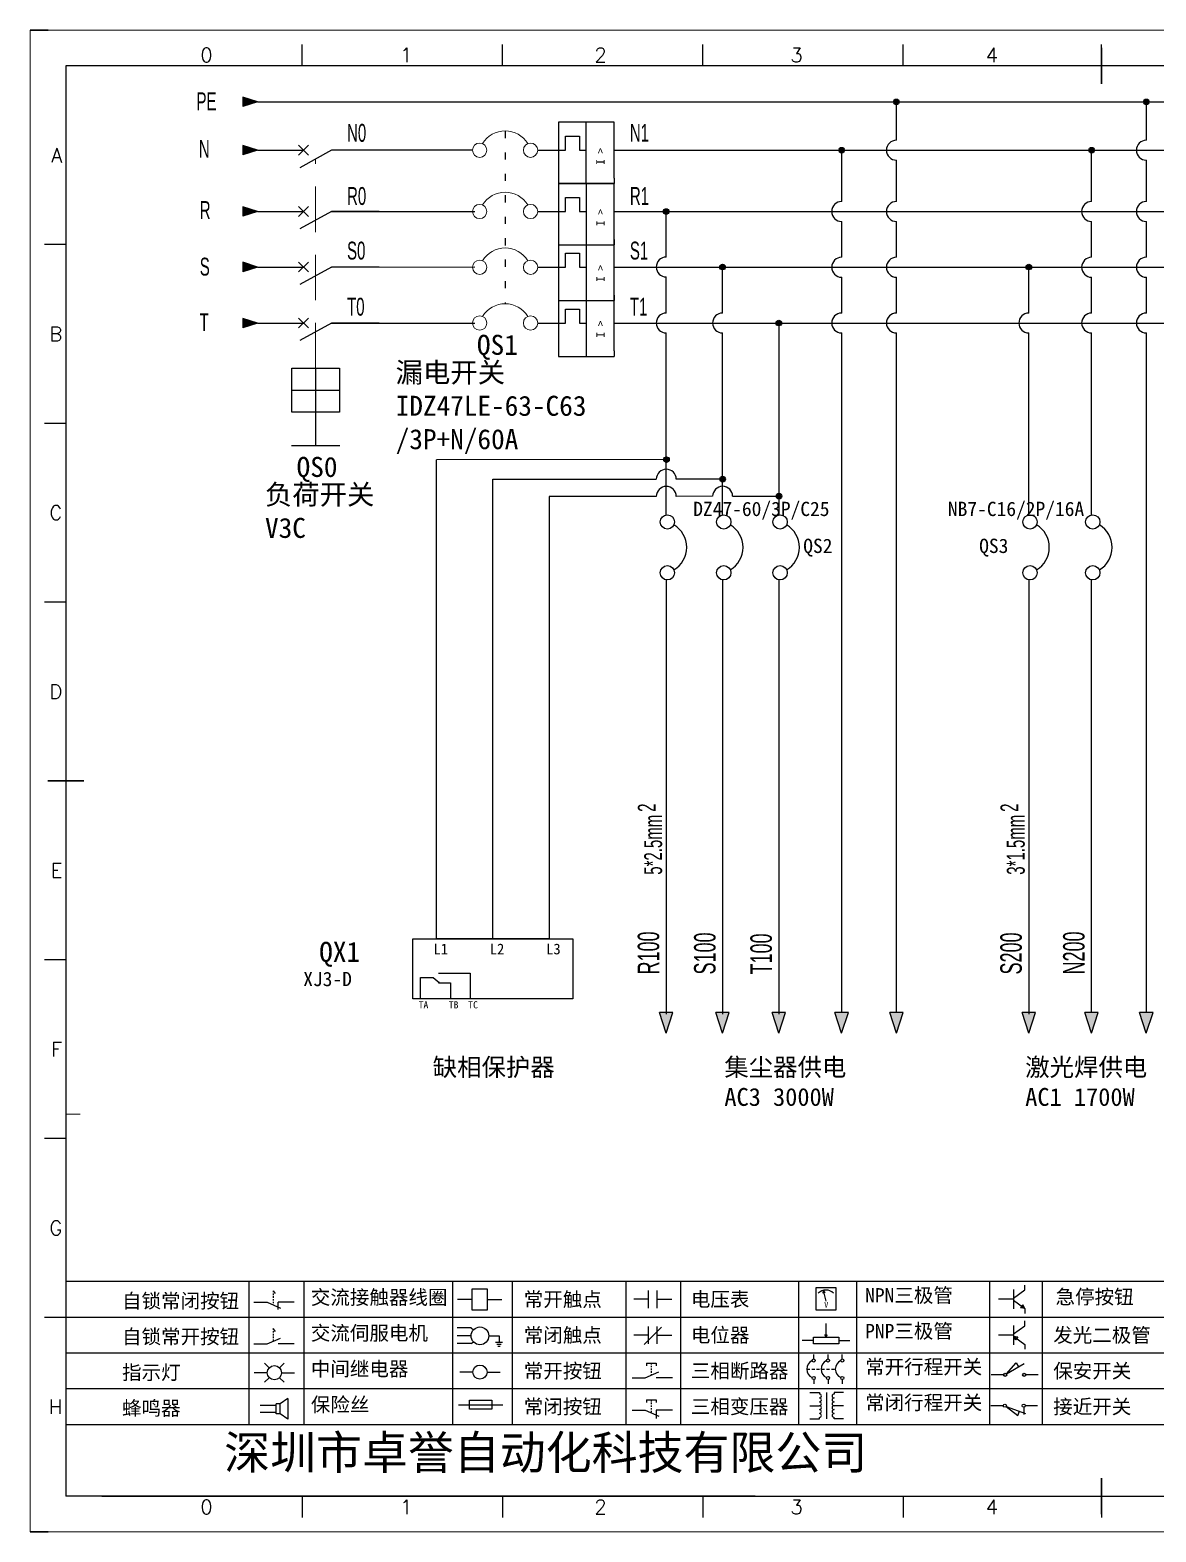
# Model space of a CAD drawing. Header units: millimetres. Extents: x 336 to 12810, y -1577 to 4105.
# Drawn here: x 6480.6 to 6637.9, y -58.4 to 151.6 of the extents above; entities that cross this region are included whole.
import ezdxf
from ezdxf.enums import TextEntityAlignment as Align

# ---------------------------------------------------------------- set-up
doc = ezdxf.new("R2010")
doc.units = ezdxf.units.MM
doc.linetypes.add('2', pattern=[15, 1, -2, 1, -2, 1, -2, 1, -2, 1, -2])
doc.linetypes.add('DASHED2', pattern=[9.525, 6.35, -3.175])
for name, color, linetype in [('AE_BOR', 1, 'Continuous'), ('MISC', 2, 'Continuous'), ('SYMS', 7, 'Continuous')]:
    doc.layers.add(name, color=color, linetype=linetype)
doc.layers.add('Dimension', color=3, linetype='Continuous', lineweight=13)
doc.styles.get("Standard").update_dxf_attribs({"font": ''})
doc.styles.add('WD', font='romans.shx', dxfattribs={"width": 0.8, "bigfont": 'gbcbig.shx'})
doc.styles.add('样式 0', font='')
doc.styles.add('样式 8', font='arial.ttf', dxfattribs={"width": 0.6, "height": 2.5})
doc.styles.add('汉字', font='')
doc.styles.get('Standard').set_extended_font_data('SimSun')
doc.styles.get('样式 0').set_extended_font_data('KaiTi_GB2312')
doc.styles.get('汉字').set_extended_font_data('新宋体')

# ---------------------------------------------------------------- blocks, each defined once
blk = doc.blocks.new('*U6')
at = {"linetype": 'ByBlock'}
for p, q in [((-1909.23, -780.45), (-1909.23, -780.67)), ((-1909.23, -780.45), (-1908.92, -780.84)), ((-1909.23, -780.84), (-1909.23, -781.05)), ((-1911.92, -782.07), (-1910.06, -782.07)), ((-1910.06, -782.07), (-1908.18, -782.88)), ((-1909.23, -781.23), (-1909.23, -781.44)), ((-1909.23, -781.61), (-1909.23, -781.83)), ((-1909.23, -782), (-1909.23, -782.21)), ((-1909.23, -782.38), (-1909.23, -782.43)), ((-1908.52, -783.07), (-1908.52, -782.07)), ((-1906.25, -782.07), (-1908.52, -782.07))]:
    blk.add_line(p, q, dxfattribs=at)
blk = doc.blocks.new('*U8')
at = {"linetype": 'ByBlock'}
for p, q in [((-1908.88, -791.17), (-1909.23, -790.71)), ((-1909.23, -790.71), (-1909.23, -790.92)), ((-1909.23, -791.09), (-1909.23, -791.31)), ((-1909.23, -791.48), (-1909.23, -791.69)), ((-1911.92, -792.89), (-1910.06, -792.89)), ((-1910.06, -792.89), (-1908.18, -792.08)), ((-1909.23, -791.86), (-1909.23, -792.08)), ((-1909.23, -792.25), (-1909.23, -792.47)), ((-1906.25, -792.89), (-1908.52, -792.89))]:
    blk.add_line(p, q, dxfattribs=at)
blk = doc.blocks.new('蜂鸣器')
at = {"linetype": 'ByBlock'}
for p, q in [((-1907.17, -795.53), (-1908.25, -796.26)), ((-1907.17, -795.53), (-1907.17, -798.41)), ((-1908.8, -796.48), (-1911.01, -796.48)), ((-1908.8, -797.46), (-1911.01, -797.46)), ((-1908.25, -796.26), (-1908.8, -796.26)), ((-1908.8, -797.68), (-1908.8, -796.26)), ((-1908.25, -797.68), (-1908.8, -797.68)), ((-1908.25, -797.68), (-1908.25, -796.26)), ((-1907.17, -798.41), (-1908.25, -797.68))]:
    blk.add_line(p, q, dxfattribs=at)
blk = doc.blocks.new('指示灯')
at = {"linetype": 'ByBlock'}
for p, q in [((-1854.25, -776.92), (-1856.06, -776.92)), ((-1854.62, -775.59), (-1853.97, -776.23)), ((-1851.9, -775.59), (-1852.54, -776.23)), ((-1852.26, -776.92), (-1850.45, -776.92)), ((-1854.62, -778.25), (-1853.97, -777.61)), ((-1851.9, -778.25), (-1852.54, -777.61))]:
    blk.add_line(p, q, dxfattribs=at)
blk.add_circle((-1853.26, -776.92), 0.992, dxfattribs=at)
blk = doc.blocks.new('交流接触器线圈')
at = {"linetype": 'ByBlock'}
for p, q in [((-1880.82, -781.77), (-1882.87, -781.77)), ((-1878.72, -781.77), (-1876.67, -781.77))]:
    blk.add_line(p, q, dxfattribs=at)
blk.add_lwpolyline([(-1880.82, -780.28), (-1878.72, -780.28), (-1878.72, -783.26), (-1880.82, -783.26)], close=True, dxfattribs=at)
blk = doc.blocks.new('交流伺服电机')
at = {"linetype": 'ByBlock'}
for p, q in [((-1880.97, -785.75), (-1882.94, -785.75)), ((-1880.97, -786.85), (-1882.94, -786.85)), ((-1880.97, -785.75), (-1880.65, -786.03)), ((-1878.49, -786.85), (-1877.07, -786.85)), ((-1877.07, -786.85), (-1877.07, -787.72)), ((-1880.97, -787.94), (-1882.94, -787.94)), ((-1880.97, -787.94), (-1880.65, -787.67)), ((-1877.54, -787.72), (-1876.59, -787.72)), ((-1877.38, -788.01), (-1876.75, -788.01)), ((-1877.23, -788.29), (-1876.9, -788.29))]:
    blk.add_line(p, q, dxfattribs=at)
blk.add_circle((-1879.73, -786.85), 1.24, dxfattribs=at)
blk = doc.blocks.new('中间继电器')
at = {"linetype": 'ByBlock'}
for p, q in [((-1880.72, -791.92), (-1882.54, -791.92)), ((-1878.74, -791.92), (-1876.92, -791.92))]:
    blk.add_line(p, q, dxfattribs=at)
blk.add_circle((-1879.73, -791.92), 0.992, dxfattribs=at)
blk = doc.blocks.new('保险丝')
at = {"linetype": 'ByBlock'}
blk.add_line((-1882.72, -796.49), (-1876.55, -796.49), dxfattribs=at)
blk.add_lwpolyline([(-1881.2, -795.86), (-1878.06, -795.86), (-1878.06, -797.12), (-1881.2, -797.12)], close=True, dxfattribs=at)
blk = doc.blocks.new('常开按钮')
at = {"linetype": 'ByBlock'}
for p, q in [((-1910.06, -787.73), (-1908.18, -786.93)), ((-1909.9, -785.68), (-1908.56, -785.68)), ((-1909.9, -785.68), (-1909.9, -786.07)), ((-1909.23, -785.68), (-1909.23, -785.89)), ((-1909.23, -786.06), (-1909.23, -786.28)), ((-1909.23, -786.45), (-1909.23, -786.67)), ((-1909.23, -786.84), (-1909.23, -787.05)), ((-1909.23, -787.22), (-1909.23, -787.38)), ((-1908.56, -785.68), (-1908.56, -786.07)), ((-1911.92, -787.73), (-1910.06, -787.73)), ((-1906.25, -787.73), (-1908.52, -787.73))]:
    blk.add_line(p, q, dxfattribs=at)
blk = doc.blocks.new('常开触点')
at = {"linetype": 'ByBlock'}
for p, q in [((-1853.82, -782.99), (-1853.82, -780.56)), ((-1852.6, -782.99), (-1852.6, -780.56)), ((-1853.82, -781.77), (-1855.88, -781.77)), ((-1852.6, -781.77), (-1850.55, -781.77))]:
    blk.add_line(p, q, dxfattribs=at)
blk = doc.blocks.new('常闭触点')
at = {"linetype": 'ByBlock'}
for p, q in [((-1853.82, -786.77), (-1855.88, -786.77)), ((-1852.01, -785.66), (-1854.43, -788.1)), ((-1853.82, -787.99), (-1853.82, -785.56)), ((-1852.6, -787.99), (-1852.6, -785.56)), ((-1852.6, -786.77), (-1850.55, -786.77))]:
    blk.add_line(p, q, dxfattribs=at)
blk = doc.blocks.new('常闭按钮')
at = {"linetype": 'ByBlock'}
for p, q in [((-1854.11, -790.83), (-1852.77, -790.83)), ((-1854.11, -790.83), (-1854.11, -791.22)), ((-1853.44, -790.83), (-1853.44, -791.04)), ((-1853.44, -791.21), (-1853.44, -791.43)), ((-1853.44, -791.6), (-1853.44, -791.82)), ((-1852.77, -790.83), (-1852.77, -791.22)), ((-1856.13, -792.28), (-1854.28, -792.28)), ((-1854.28, -792.28), (-1852.4, -793.09)), ((-1853.44, -791.99), (-1853.44, -792.2)), ((-1853.44, -792.37), (-1853.44, -792.53)), ((-1850.47, -792.28), (-1852.73, -792.28)), ((-1852.73, -792.28), (-1852.73, -793.43))]:
    blk.add_line(p, q, dxfattribs=at)
blk = doc.blocks.new('电压表')
at = {"linetype": 'ByBlock'}
for p, q in [((-1814.84, -780.75), (-1814.91, -781.13)), ((-1814.6, -781.05), (-1814.91, -781.13)), ((-1814.84, -780.75), (-1814.46, -782.26)), ((-1814.84, -780.75), (-1814.6, -781.05))]:
    blk.add_line(p, q, dxfattribs=at)
blk.add_lwpolyline([(-1815.84, -780.34), (-1813.07, -780.34), (-1813.07, -783.49), (-1815.84, -783.49)], close=True, dxfattribs=at)
blk.add_arc((-1814.46, -782.26), 1.56, 46.8313, 133.1687, dxfattribs=at)
at = {"linetype": 'ByBlock', "insert": (-1814.7, -782.39), "char_height": 0.75, "width": 0.6768, "attachment_point": 1}
blk.add_mtext('V', dxfattribs=at)
blk = doc.blocks.new('电位器')
at = {"linetype": 'ByBlock'}
for p, q in [((-1814.45, -787.3), (-1814.45, -785.39)), ((-1814.45, -787.3), (-1814.62, -786.96)), ((-1814.62, -786.96), (-1814.27, -786.96)), ((-1814.45, -787.3), (-1814.27, -786.96)), ((-1816.21, -787.75), (-1817.79, -787.75)), ((-1812.68, -787.75), (-1811.1, -787.75))]:
    blk.add_line(p, q, dxfattribs=at)
blk.add_lwpolyline([(-1816.21, -787.3), (-1812.68, -787.3), (-1812.68, -788.2), (-1816.21, -788.2)], close=True, dxfattribs=at)
blk = doc.blocks.new('三相断路器')
at = {"linetype": 'ByBlock'}
for p, q in [((-1816.17, -790.33), (-1816.17, -789.7)), ((-1814.17, -790.33), (-1814.17, -789.7)), ((-1812.18, -790.33), (-1812.18, -789.7)), ((-1817.14, -791.74), (-1816.72, -791.74)), ((-1816.45, -791.74), (-1816.03, -791.74)), ((-1816.17, -793.19), (-1816.17, -793.83)), ((-1815.76, -791.74), (-1815.34, -791.74)), ((-1815.07, -791.74), (-1814.65, -791.74)), ((-1814.38, -791.74), (-1813.96, -791.74)), ((-1814.17, -793.19), (-1814.17, -793.83)), ((-1813.69, -791.74), (-1813.27, -791.74)), ((-1812.18, -793.19), (-1812.18, -793.83))]:
    blk.add_line(p, q, dxfattribs=at)
for centre in [(-1816.17, -790.55), (-1814.17, -790.55), (-1812.18, -790.55), (-1816.17, -792.98), (-1814.17, -792.98), (-1812.18, -792.98)]:
    blk.add_circle(centre, 0.219, dxfattribs=at)
for centre in [(-1815.81, -791.74), (-1813.82, -791.74), (-1811.83, -791.74)]:
    blk.add_arc(centre, 1.32, 115.5791, 244.4209, dxfattribs=at)
blk = doc.blocks.new('三相变压器')
at = {"linetype": 'ByBlock'}
for p, q in [((-1816.69, -795.03), (-1815.37, -795.03)), ((-1815.37, -795.03), (-1815.37, -795.24)), ((-1814.34, -798.7), (-1814.34, -795.04)), ((-1812, -795.03), (-1813.32, -795.03)), ((-1813.32, -795.03), (-1813.32, -795.24)), ((-1816.69, -796.87), (-1815.37, -796.87)), ((-1812, -796.87), (-1813.32, -796.87)), ((-1816.69, -798.71), (-1815.37, -798.71)), ((-1815.37, -798.71), (-1815.37, -798.5)), ((-1813.32, -798.71), (-1813.32, -798.5)), ((-1812, -798.71), (-1813.32, -798.71))]:
    blk.add_line(p, q, dxfattribs=at)
for centre, start, end in [((-1815.37, -795.51), 270, 90), ((-1815.37, -796.06), 270, 90), ((-1813.32, -795.51), 90, 270), ((-1813.32, -796.06), 90, 270), ((-1815.37, -796.6), 270, 90), ((-1815.37, -797.14), 270, 90), ((-1815.37, -797.68), 270, 90), ((-1815.37, -798.23), 270, 90), ((-1813.32, -796.6), 90, 270), ((-1813.32, -797.14), 90, 270), ((-1813.32, -797.68), 90, 270), ((-1813.32, -798.23), 90, 270)]:
    blk.add_arc(centre, 0.271, start, end, dxfattribs=at)
blk = doc.blocks.new('NPN三极管')
at = {"linetype": 'ByBlock'}
for p, q in [((-1785.73, -780.61), (-1785.73, -783.32)), ((-1785.73, -781.82), (-1784.15, -780.66)), ((-1784.15, -780.66), (-1784.15, -779.98)), ((-1785.73, -781.97), (-1787.81, -781.97)), ((-1785.73, -782.11), (-1784.15, -783.27)), ((-1784.41, -782.73), (-1784.74, -783.18)), ((-1784.15, -783.27), (-1784.74, -783.18)), ((-1784.15, -783.27), (-1784.41, -782.73)), ((-1784.15, -783.27), (-1784.15, -783.96))]:
    blk.add_line(p, q, dxfattribs=at)
blk = doc.blocks.new('PNP三极管')
at = {"linetype": 'ByBlock'}
for p, q in [((-1784.9, -785.38), (-1784.9, -788.09)), ((-1783.32, -785.43), (-1783.32, -784.75)), ((-1784.9, -786.74), (-1786.98, -786.74)), ((-1784.9, -786.59), (-1783.32, -785.43)), ((-1784.9, -786.88), (-1783.32, -788.04)), ((-1784.9, -786.88), (-1784.31, -786.97)), ((-1784.9, -786.88), (-1784.64, -787.42)), ((-1784.31, -786.97), (-1784.64, -787.42)), ((-1783.32, -788.04), (-1783.32, -788.73))]:
    blk.add_line(p, q, dxfattribs=at)
blk = doc.blocks.new('常开行程开关')
at = {"linetype": 'ByBlock'}
for p, q in [((-1785.89, -792.17), (-1784.52, -790.62)), ((-1785.89, -792.17), (-1783.43, -790.72)), ((-1784.52, -790.62), (-1784.19, -791.17)), ((-1786.29, -792.3), (-1788.01, -792.3)), ((-1781.48, -792.3), (-1783.21, -792.3))]:
    blk.add_line(p, q, dxfattribs=at)
for centre in [(-1786.07, -792.3), (-1783.42, -792.3)]:
    blk.add_circle(centre, 0.219, dxfattribs=at)
blk = doc.blocks.new('常闭行程开关')
at = {"linetype": 'ByBlock'}
for p, q in [((-1786.34, -796.62), (-1788.07, -796.62)), ((-1785.93, -796.72), (-1783.25, -797.7)), ((-1785.93, -796.72), (-1784.3, -798)), ((-1784.3, -798), (-1784.08, -797.4)), ((-1783.48, -796.84), (-1783.48, -797.85)), ((-1781.54, -796.62), (-1783.26, -796.62))]:
    blk.add_line(p, q, dxfattribs=at)
for centre in [(-1786.12, -796.62), (-1783.48, -796.62)]:
    blk.add_circle(centre, 0.219, dxfattribs=at)
blk = doc.blocks.new('电控横A4')
for p, q in [((292, -5), (5, -5)), ((5, -5), (5, -205)), ((10.03, -205), (289.53, -205)), ((130.8, -205), (190.75, -205))]:
    blk.add_line(p, q)
at = {"lineweight": 9, "ltscale": 0.1}
for p, q in [((5, -151.57), (7, -151.57)), ((101.34, -205), (130.8, -205)), ((129.44, -205), (129.44, -205)), ((129.44, -205), (129.44, -205)), ((129.44, -205), (129.44, -205)), ((129.44, -205), (129.44, -205))]:
    blk.add_line(p, q, dxfattribs=at)
at = {"linetype": 'ByBlock'}
for p, q in [((292, -175), (5, -175)), ((292, -180), (5, -180)), ((292, -185), (5, -185)), ((292, -190), (5, -190)), ((292, -195), (5, -195))]:
    blk.add_line(p, q, dxfattribs=at)
at = {"color": 0, "lineweight": -2}
for p, q in [((30.58, -175), (30.58, -195)), ((38.26, -175), (38.26, -195)), ((59.05, -175), (59.05, -195)), ((67.4, -175), (67.4, -195)), ((83.26, -175), (83.26, -195)), ((90.91, -175), (90.91, -195)), ((107.4, -175), (107.4, -195)), ((115.5, -175), (115.5, -195)), ((134.12, -175), (134.12, -195)), ((141.48, -175), (141.48, -195))]:
    blk.add_line(p, q, dxfattribs=at)
at = {"color": 0, "ltscale": 2}
blk.add_line((101.34, -205), (5, -205), dxfattribs=at)
at = {"layer": 'AE_BOR', "lineweight": 30}
for p, q in [((2.53, 0), (0, 0)), ((0, -210), (2.53, -210))]:
    blk.add_line(p, q, dxfattribs=at)
at = {"layer": 'AE_BOR', "color": 1, "lineweight": 15}
for p, q in [((0, 0), (297, 0)), ((0, -210), (0, 0)), ((297, -210), (0, -210))]:
    blk.add_line(p, q, dxfattribs=at)
at = {"layer": 'AE_BOR'}
for p, q in [((38.03, -5), (38.03, -2)), ((66.03, -5), (66.03, -2)), ((94.03, -5), (94.03, -2)), ((122.03, -5), (122.03, -2)), ((149.78, -5), (149.78, -2)), ((5, -30), (2, -30)), ((5, -55), (2, -55)), ((5, -80), (2, -80)), ((5, -130), (2, -130)), ((5, -155), (2, -155)), ((5, -180), (2, -180)), ((38.03, -205), (38.03, -208)), ((66.03, -205), (66.03, -208)), ((94.03, -205), (94.03, -208)), ((122.03, -205), (122.03, -208)), ((149.78, -205), (149.78, -208))]:
    blk.add_line(p, q, dxfattribs=at)
at = {"layer": 'AE_BOR', "color": 2, "lineweight": 30}
for p, q in [((149.78, -7.5), (149.78, -2.5)), ((2.5, -105), (7.5, -105)), ((149.78, -202.5), (149.78, -207.5)), ((149.78, -205), (149.78, -207.5))]:
    blk.add_line(p, q, dxfattribs=at)
at = {"linetype": 'ByBlock'}
for name, p in [('*U6', (1943.19, 604.18)), ('交流接触器线圈', (1942.62, 604.27)), ('常开触点', (1940.27, 604.3)), ('电压表', (1925.71, 604.52)), ('NPN三极管', (1923.2, 604.5)), ('PNP三极管', (1922.37, 604.27)), ('*U8', (1943.19, 609.18)), ('交流伺服电机', (1942.62, 604.27)), ('常闭触点', (1940.27, 604.3)), ('电位器', (1925.71, 604.52)), ('指示灯', (1887.41, 589.18)), ('中间继电器', (1942.62, 604.27)), ('常开按钮', (1996.06, 599.3)), ('三相断路器', (1925.71, 604.52)), ('常开行程开关', (1922.37, 604.27)), ('三相变压器', (1925.71, 604.52)), ('蜂鸣器', (1943.19, 604.18)), ('保险丝', (1942.62, 604.27)), ('常闭按钮', (1940.27, 599.3)), ('常闭行程开关', (1922.37, 604.27))]:
    blk.add_blockref(name, p, dxfattribs=at)
at = {"char_height": 2, "attachment_point": 1, "style": '汉字'}
for s, insert in [('{\\fKaiTi_GB2312|b0|i0|c134|p49;自锁常闭按钮}', (12.86, -176.69)), ('{\\fKaiTi_GB2312|b0|i0|c134|p49;交流接触器线圈}', (39.25, -176.19)), ('{\\fKaiTi_GB2312|b0|i0|c134|p49;常开触点}', (69.01, -176.48)), ('{\\fKaiTi_GB2312|b0|i0|c134|p49;电压表}', (92.37, -176.47)), ('{\\fKaiTi_GB2312|b0|i0|c134|p49;NPN三极管}', (116.73, -175.91)), ('{\\fKaiTi_GB2312|b0|i0|c134|p49;急停按钮}', (143.35, -176.12)), ('{\\fKaiTi_GB2312|b0|i0|c134|p49;自锁常开按钮}', (12.86, -181.69)), ('{\\fKaiTi_GB2312|b0|i0|c134|p49;交流伺服电机}', (39.25, -181.19)), ('{\\fKaiTi_GB2312|b0|i0|c134|p49;常闭触点}', (69.01, -181.48)), ('{\\fKaiTi_GB2312|b0|i0|c134|p49;电位器}', (92.37, -181.47)), ('{\\fKaiTi_GB2312|b0|i0|c134|p49;PNP三极管}', (116.73, -180.91)), ('{\\fKaiTi_GB2312|b0|i0|c134|p49;发光二极管}', (143.02, -181.48)), ('{\\fKaiTi_GB2312|b0|i0|c134|p49;指示灯}', (12.86, -186.69)), ('{\\fKaiTi_GB2312|b0|i0|c134|p49;中间继电器}', (39.25, -186.19)), ('{\\fKaiTi_GB2312|b0|i0|c134|p49;常开按钮}', (69.01, -186.48)), ('{\\fKaiTi_GB2312|b0|i0|c134|p49;三相断路器}', (92.37, -186.47)), ('{\\fKaiTi_GB2312|b0|i0|c134|p49;常开行程开关}', (116.73, -185.91)), ('{\\fKaiTi_GB2312|b0|i0|c134|p49;保安开关}', (143.02, -186.48)), ('{\\fKaiTi_GB2312|b0|i0|c134|p49;保险丝}', (39.25, -191.19)), ('{\\fKaiTi_GB2312|b0|i0|c134|p49;常闭行程开关}', (116.73, -190.91)), ('{\\fKaiTi_GB2312|b0|i0|c134|p49;蜂鸣器}', (12.86, -191.69)), ('{\\fKaiTi_GB2312|b0|i0|c134|p49;常闭按钮}', (69.01, -191.48)), ('{\\fKaiTi_GB2312|b0|i0|c134|p49;三相变压器}', (92.37, -191.47)), ('{\\fKaiTi_GB2312|b0|i0|c134|p49;接近开关}', (143.02, -191.48))]:
    blk.add_mtext(s, dxfattribs=dict(at, insert=insert))
at = {"color": 0, "lineweight": -2, "insert": (27.14, -196.53), "char_height": 4.7064, "width": 96.1138, "attachment_point": 1}
blk.add_mtext('深圳市卓誉自动化科技有限公司', dxfattribs=at)
at = {"layer": 'AE_BOR', "style": 'WD'}
for s, p in [('0', (24.67, -4.5)), ('1', (52.6, -4.5)), ('2', (79.75, -4.5)), ('3', (107.15, -4.5)), ('4', (134.45, -4.5)), ('0', (24.67, -207.5)), ('1', (52.6, -207.5)), ('2', (79.75, -207.5)), ('3', (107.15, -207.5)), ('4', (134.45, -207.5))]:
    blk.add_text(s, height=2, dxfattribs=at).set_placement(p, align=Align.CENTER)
for s, p in [('A', (4.5, -17.5)), ('B', (4.5, -42.5)), ('C', (4.5, -67.5)), ('D', (4.5, -92.5)), ('E', (4.5, -117.5)), ('F', (4.5, -142.5)), ('G', (4.5, -167.5)), ('H', (4.5, -192.5))]:
    blk.add_text(s, height=2, dxfattribs=at).set_placement(p, align=Align.MIDDLE_RIGHT)
blk = doc.blocks.new('WDDOT')
blk.add_hatch(color=256).paths.add_polyline_path([(0.5, 0, 1), (-0.5, 0, 1)])
blk.add_circle((0, 0), 0.5)

msp = doc.modelspace()

# ---------------------------------------------------------------- hatches: boundary and pattern name
for points in [[(6602.042, 141.596, 1), (6601.263, 141.596, 1)], [(6636.978, 141.596, 1), (6636.199, 141.596, 1)], [(6510.295, 135.486), (6512.338, 134.832), (6510.295, 134.177)], [(6594.393, 134.835, 1), (6593.614, 134.835, 1)], [(6629.329, 134.835, 1), (6628.55, 134.835, 1)], [(6510.295, 125.611), (6510.295, 126.921), (6512.338, 126.266)], [(6569.874, 126.266, 1), (6569.088, 126.266, 1)], [(6510.295, 117.849), (6510.295, 119.159), (6512.338, 118.504)], [(6577.749, 118.504, 1), (6576.963, 118.504, 1)], [(6620.559, 118.504, 1), (6619.773, 118.504, 1)], [(6510.295, 111.324), (6512.338, 110.669), (6510.295, 110.015)], [(6585.623, 110.674, 1), (6584.837, 110.674, 1)], [(6569.908, 91.571, 1), (6569.122, 91.571, 1)], [(6577.758, 88.832, 1), (6576.972, 88.832, 1)], [(6585.633, 86.471, 1), (6584.846, 86.471, 1)], [(6568.544, 14.283), (6569.479, 11.365), (6570.414, 14.283)], [(6576.418, 14.283), (6577.354, 11.365), (6578.289, 14.283)], [(6584.292, 14.283), (6585.228, 11.365), (6586.163, 14.283)], [(6593.066, 14.283), (6594.001, 11.365), (6594.936, 14.283)], [(6600.715, 14.283), (6601.65, 11.365), (6602.585, 14.283)], [(6619.229, 14.283), (6620.164, 11.365), (6621.099, 14.283)], [(6628.002, 14.283), (6628.937, 11.365), (6629.872, 14.283)], [(6635.651, 14.283), (6636.586, 11.365), (6637.521, 14.283)]]:
    msp.add_hatch(color=256).paths.add_polyline_path(points)
at = {"layer": 'MISC'}
msp.add_hatch(color=256, dxfattribs=at).paths.add_polyline_path([(6510.295, 140.942), (6510.295, 142.251), (6512.338, 141.596)])

# ---------------------------------------------------------------- linework, layer by layer
at = {"color": 0}
for p, q in [((6601.652, 136.227), (6601.652, 141.819)), ((6636.589, 136.227), (6636.589, 141.819)), ((6542.404, 134.836), (6522.673, 134.832)), ((6594.003, 127.66), (6594.003, 134.835)), ((6628.939, 127.66), (6628.939, 134.835)), ((6601.652, 127.66), (6601.652, 133.439)), ((6636.589, 127.66), (6636.589, 133.439)), ((6554.411, 130.938), (6554.411, 130.168)), ((6562.208, 130.938), (6562.208, 130.168)), ((6529.346, 126.266), (6522.673, 126.266)), ((6569.481, 119.898), (6569.481, 126.266)), ((6594.003, 119.864), (6594.003, 124.872)), ((6601.652, 119.864), (6601.652, 124.872)), ((6628.939, 119.864), (6628.939, 124.872)), ((6636.589, 119.864), (6636.589, 124.872)), ((6554.417, 122.368), (6554.417, 121.598)), ((6562.214, 122.368), (6562.214, 121.598)), ((6529.346, 118.504), (6522.673, 118.504)), ((6577.356, 112.068), (6577.356, 118.504)), ((6620.166, 112.068), (6620.166, 118.504)), ((6569.481, 112.068), (6569.481, 117.11)), ((6554.418, 114.572), (6554.418, 113.802)), ((6562.214, 114.572), (6562.214, 113.802)), ((6529.346, 110.669), (6522.673, 110.669)), ((6554.418, 106.775), (6554.418, 106.006)), ((6562.214, 106.775), (6562.214, 106.006))]:
    msp.add_line(p, q, dxfattribs=at)
for p, q in [((6554.411, 138.734), (6554.411, 130.938)), ((6562.208, 138.734), (6554.411, 138.734)), ((6558.31, 130.168), (6558.31, 138.734)), ((6562.208, 130.938), (6562.208, 138.734)), ((6555.386, 136.785), (6557.335, 136.785)), ((6555.386, 134.836), (6555.386, 136.785)), ((6557.335, 136.785), (6557.335, 134.836)), ((6510.295, 135.486), (6510.295, 134.177)), ((6512.338, 134.832), (6510.295, 135.486)), ((6512.338, 134.832), (6510.295, 134.177)), ((6512.338, 134.832), (6518.775, 134.832)), ((6519.464, 134.143), (6518.086, 135.521)), ((6518.086, 134.143), (6519.464, 135.521)), ((6522.673, 134.832), (6518.288, 132.395)), ((6551.513, 134.836), (6555.386, 134.836)), ((6557.335, 134.836), (6558.31, 134.836)), ((6562.208, 134.836), (6566.106, 134.836)), ((6566.106, 134.836), (6750.655, 134.832)), ((6554.411, 130.168), (6562.208, 130.168)), ((6562.214, 130.164), (6554.417, 130.164)), ((6554.417, 130.164), (6554.417, 122.368)), ((6555.392, 126.266), (6555.392, 128.215)), ((6555.392, 128.215), (6557.341, 128.215)), ((6557.341, 128.215), (6557.341, 126.266)), ((6558.316, 121.598), (6558.316, 130.164)), ((6562.214, 122.368), (6562.214, 130.164)), ((6510.295, 126.921), (6510.295, 125.611)), ((6512.338, 126.266), (6510.295, 126.921)), ((6512.338, 126.266), (6510.295, 125.611)), ((6512.338, 126.266), (6518.775, 126.266)), ((6519.464, 125.577), (6518.086, 126.955)), ((6518.086, 125.577), (6519.464, 126.955)), ((6522.673, 126.266), (6518.288, 123.83)), ((6522.673, 126.266), (6542.717, 126.27)), ((6551.519, 126.266), (6555.392, 126.266)), ((6557.341, 126.266), (6558.316, 126.266)), ((6562.214, 126.266), (6566.112, 126.266)), ((6566.112, 126.266), (6750.655, 126.266)), ((6554.418, 122.368), (6554.418, 114.572)), ((6558.316, 113.802), (6558.316, 122.368)), ((6562.214, 114.572), (6562.214, 122.368)), ((6554.417, 121.598), (6562.214, 121.598)), ((6555.392, 120.419), (6557.341, 120.419)), ((6555.392, 118.47), (6555.392, 120.419)), ((6557.341, 120.419), (6557.341, 118.47)), ((6510.295, 119.159), (6510.295, 117.849)), ((6512.338, 118.504), (6510.295, 119.159)), ((6512.338, 118.504), (6510.295, 117.849)), ((6512.338, 118.504), (6518.775, 118.504)), ((6519.464, 117.815), (6518.086, 119.193)), ((6518.086, 117.815), (6519.464, 119.193)), ((6522.673, 118.504), (6518.288, 116.068)), ((6522.673, 118.504), (6542.717, 118.508)), ((6551.519, 118.47), (6555.392, 118.47)), ((6557.341, 118.47), (6558.316, 118.47)), ((6562.214, 118.47), (6566.112, 118.47)), ((6566.112, 118.47), (6750.655, 118.47)), ((6554.418, 114.572), (6554.418, 106.775)), ((6554.418, 113.802), (6562.214, 113.802)), ((6558.316, 106.006), (6558.316, 114.572)), ((6562.214, 106.775), (6562.214, 114.572)), ((6510.295, 111.324), (6510.295, 110.015)), ((6512.338, 110.669), (6510.295, 111.324)), ((6519.464, 109.98), (6518.086, 111.359)), ((6518.086, 109.98), (6519.464, 111.359)), ((6555.392, 112.623), (6557.341, 112.623)), ((6555.392, 110.674), (6555.392, 112.623)), ((6557.341, 112.623), (6557.341, 110.674)), ((6512.338, 110.669), (6510.295, 110.015)), ((6512.338, 110.669), (6518.775, 110.669)), ((6522.673, 110.669), (6518.288, 108.233)), ((6522.673, 110.669), (6542.723, 110.674)), ((6551.52, 110.674), (6555.392, 110.674)), ((6557.341, 110.674), (6558.316, 110.674)), ((6562.214, 110.674), (6566.112, 110.674)), ((6566.112, 110.674), (6750.655, 110.674)), ((6554.418, 106.006), (6562.214, 106.006)), ((6520.474, 104.342), (6520.474, 93.548)), ((6517.152, 101.272), (6523.797, 101.272)), ((6517.113, 93.548), (6523.836, 93.548)), ((6569.515, 91.571), (6537.365, 91.563)), ((6545.24, 88.832), (6568.096, 88.832)), ((6577.365, 88.832), (6570.884, 88.832)), ((6568.096, 86.43), (6553.114, 86.43)), ((6575.971, 86.449), (6570.884, 86.43)), ((6578.759, 86.449), (6585.238, 86.449)), ((6569.481, 74.766), (6569.481, 14.054)), ((6577.356, 74.766), (6577.356, 14.054)), ((6585.23, 74.766), (6585.23, 14.054)), ((6620.166, 74.766), (6620.166, 14.054)), ((6535.119, 16.182), (6535.119, 19.143)), ((6535.119, 19.143), (6536.905, 19.143)), ((6536.905, 19.143), (6537.737, 18.477)), ((6537.666, 19.759), (6542.053, 19.759)), ((6542.053, 19.759), (6542.053, 16.182)), ((6537.666, 18.609), (6537.666, 18.399)), ((6537.666, 18.511), (6537.666, 18.511)), ((6537.666, 18.399), (6539.33, 18.399)), ((6539.33, 18.399), (6539.33, 16.182)), ((6569.479, 11.365), (6568.544, 14.283)), ((6570.414, 14.283), (6568.544, 14.283)), ((6569.479, 11.365), (6570.414, 14.283)), ((6577.354, 11.365), (6576.418, 14.283)), ((6578.289, 14.283), (6576.418, 14.283)), ((6577.354, 11.365), (6578.289, 14.283)), ((6585.228, 11.365), (6584.292, 14.283)), ((6586.163, 14.283), (6584.292, 14.283)), ((6585.228, 11.365), (6586.163, 14.283)), ((6594.001, 11.365), (6593.066, 14.283)), ((6594.936, 14.283), (6593.066, 14.283)), ((6594.001, 11.365), (6594.936, 14.283)), ((6601.65, 11.365), (6600.715, 14.283)), ((6602.585, 14.283), (6600.715, 14.283)), ((6601.65, 11.365), (6602.585, 14.283)), ((6620.164, 11.365), (6619.229, 14.283)), ((6621.099, 14.283), (6619.229, 14.283)), ((6620.164, 11.365), (6621.099, 14.283)), ((6628.937, 11.365), (6628.002, 14.283)), ((6629.872, 14.283), (6628.002, 14.283)), ((6628.937, 11.365), (6629.872, 14.283)), ((6636.586, 11.365), (6635.651, 14.283)), ((6637.521, 14.283), (6635.651, 14.283)), ((6636.586, 11.365), (6637.521, 14.283))]:
    msp.add_line(p, q)
at = {"color": 6, "linetype": '2'}
msp.add_line((6546.949, 137.533), (6546.949, 113.374), dxfattribs=at)
at = {"color": 6, "linetype": 'DASHED2', "lineweight": 0}
msp.add_line((6520.474, 104.342), (6520.474, 133.61), dxfattribs=at)
at = {"color": 0, "ltscale": 2}
for p, q in [((6569.481, 126.266), (6569.088, 126.266)), ((6577.356, 118.504), (6576.963, 118.504)), ((6620.166, 118.504), (6619.773, 118.504)), ((6594.003, 112.068), (6594.003, 117.076)), ((6601.652, 112.068), (6601.652, 117.076)), ((6628.939, 112.068), (6628.939, 117.076)), ((6636.589, 112.068), (6636.589, 117.076)), ((6569.481, 83.848), (6569.481, 109.279)), ((6577.356, 83.848), (6577.356, 109.279)), ((6585.23, 110.674), (6584.837, 110.674)), ((6585.23, 110.669), (6585.23, 83.848)), ((6594.003, 14.283), (6594.003, 109.279)), ((6601.652, 14.283), (6601.652, 109.279)), ((6620.166, 83.848), (6620.166, 109.279)), ((6628.939, 83.848), (6628.939, 109.279)), ((6636.589, 14.283), (6636.589, 109.279)), ((6537.365, 24.566), (6537.365, 91.563)), ((6569.515, 91.571), (6569.122, 91.571)), ((6545.24, 24.566), (6545.24, 88.832)), ((6577.365, 88.832), (6576.972, 88.832)), ((6553.114, 86.43), (6553.114, 24.566)), ((6585.239, 86.471), (6584.846, 86.471)), ((6569.481, 74.766), (6569.481, 61.014)), ((6577.355, 74.766), (6577.355, 61.014)), ((6585.23, 74.766), (6585.23, 61.014)), ((6620.166, 74.766), (6620.166, 61.014)), ((6628.939, 14.283), (6628.939, 74.766)), ((6553.114, 24.566), (6537.365, 24.566))]:
    msp.add_line(p, q, dxfattribs=at)
msp.add_lwpolyline([(6517.152, 98.203), (6517.152, 104.342), (6523.797, 104.342), (6523.797, 98.203)], close=True)
msp.add_lwpolyline([(6534.043, 24.566), (6556.436, 24.566), (6556.436, 16.182), (6534.043, 16.182)], close=True, dxfattribs=at)
for centre, radius in [((6601.652, 141.596), 0.389), ((6636.589, 141.596), 0.389), ((6594.003, 134.835), 0.389), ((6628.939, 134.835), 0.389), ((6569.481, 126.266), 0.393), ((6577.356, 118.504), 0.393), ((6620.166, 118.504), 0.393), ((6585.23, 110.674), 0.393), ((6569.515, 91.571), 0.393), ((6577.365, 88.832), 0.393), ((6585.239, 86.471), 0.393), ((6569.645, 82.861), 1), ((6577.52, 82.861), 1), ((6585.394, 82.861), 1), ((6620.33, 82.861), 1), ((6629.103, 82.861), 1), ((6569.645, 75.752), 1), ((6577.52, 75.752), 1), ((6585.394, 75.752), 1), ((6620.33, 75.752), 1), ((6629.103, 75.752), 1)]:
    msp.add_circle(centre, radius)
at = {"lineweight": 0}
for centre in [(6543.404, 134.836), (6550.513, 134.836), (6543.41, 126.266), (6550.519, 126.266), (6543.41, 118.47), (6550.519, 118.47), (6543.411, 110.674), (6550.52, 110.674)]:
    msp.add_circle(centre, 1, dxfattribs=at)
for centre in [(6546.959, 133.843), (6546.965, 125.273), (6546.965, 117.477), (6546.965, 109.68)]:
    msp.add_arc(centre, 3.691, 31.18201, 148.81799, dxfattribs=at)
at = {"color": 0, "ltscale": 2}
for centre, start, end in [((6601.652, 134.833), 90, 270), ((6636.589, 134.833), 90, 270), ((6594.003, 126.266), 90, 270), ((6601.652, 126.266), 90, 270), ((6628.939, 126.266), 90, 270), ((6636.589, 126.266), 90, 270), ((6569.481, 118.504), 90, 270), ((6594.003, 118.47), 90, 270), ((6601.652, 118.47), 90, 270), ((6628.939, 118.47), 90, 270), ((6636.589, 118.47), 90, 270), ((6569.481, 110.674), 90, 270), ((6577.356, 110.674), 90, 270), ((6594.003, 110.674), 90, 270), ((6601.652, 110.674), 90, 270), ((6620.166, 110.674), 90, 270), ((6628.939, 110.674), 90, 270), ((6636.589, 110.674), 90, 270), ((6569.49, 88.832), 0, 180), ((6569.49, 86.43), 0, 180), ((6577.365, 86.449), 0, 180)]:
    msp.add_arc(centre, 1.394, start, end, dxfattribs=at)
for centre in [(6568.652, 79.307), (6576.527, 79.307), (6584.401, 79.307), (6619.337, 79.307), (6628.11, 79.307)]:
    msp.add_arc(centre, 3.691, 301.18201, 58.81799)
at = {"layer": 'MISC'}
for p, q in [((6510.295, 142.251), (6510.295, 140.942)), ((6512.338, 141.596), (6510.295, 142.251)), ((6512.338, 141.596), (6510.295, 140.942)), ((6512.338, 141.596), (6750.655, 141.596))]:
    msp.add_line(p, q, dxfattribs=at)

# ---------------------------------------------------------------- block references
msp.add_blockref('电控横A4', (6480.556, 151.639))
at = {"layer": 'SYMS'}
for p, xscale, yscale, zscale in [((6601.652, 141.596), 0.4949999999998909, 0.4949999999998909, 0.4949999999998909), ((6636.589, 141.596), 0.4949999999998909, 0.4949999999998909, 0.4949999999998909), ((6594.003, 134.835), 0.4949999999998909, 0.4949999999998909, 0.4949999999998909), ((6628.939, 134.835), 0.4949999999998909, 0.4949999999998909, 0.4949999999998909), ((6569.481, 126.266), 0.5, 0.5, 0.5), ((6577.356, 118.504), 0.5, 0.5, 0.5), ((6620.166, 118.504), 0.5, 0.5, 0.5), ((6585.23, 110.674), 0.5, 0.5, 0.5), ((6569.515, 91.571), 0.5, 0.5, 0.5), ((6577.365, 88.832), 0.5, 0.5, 0.5), ((6585.239, 86.471), 0.5, 0.5, 0.5)]:
    msp.add_blockref('WDDOT', p, dxfattribs=dict(at, xscale=xscale, yscale=yscale, zscale=zscale))

# ---------------------------------------------------------------- texts
at = {"style": '汉字'}
for s, p in [('QS2', (6590.673, 79.517)), ('QS3', (6615.265, 79.517))]:
    msp.add_text(s, height=2, dxfattribs=at).set_placement(p, align=Align.MIDDLE_CENTER)
at = {"color": 3, "char_height": 2.5, "width": 4.96666, "attachment_point": 1, "style": '样式 8'}
for s, insert in [('N0', (6524.867, 138.513)), ('N1', (6564.401, 138.517)), ('N', (6504.151, 136.276)), ('R0', (6524.867, 129.683)), ('R1', (6564.401, 129.687)), ('R', (6504.278, 127.718)), ('S0', (6524.867, 122.05)), ('S1', (6564.401, 122.054)), ('S', (6504.283, 119.81)), ('T0', (6524.867, 114.205)), ('T1', (6564.401, 114.209)), ('T', (6504.253, 112.038))]:
    msp.add_mtext(s, dxfattribs=dict(at, insert=insert))
at = {"char_height": 1.1694, "width": 4.51104, "attachment_point": 1, "rotation": 90}
for insert in [(6559.699, 132.79), (6559.705, 124.22), (6559.705, 116.424), (6559.706, 108.627)]:
    msp.add_mtext('I >', dxfattribs=dict(at, insert=insert))
at = {"char_height": 2.5, "width": 33.71673, "attachment_point": 1}
for s, insert in [('\\pi2.782;缺相保护器', (6534.059, 7.881)), ('\\pi2.782;集尘器供电\\PAC3 3000W', (6574.824, 7.881)), ('\\pi2.782;激光焊供电\\PAC1 1700W', (6616.879, 7.881))]:
    msp.add_mtext(s, dxfattribs=dict(at, insert=insert))
at = {"layer": 'Dimension', "color": 0, "style": '样式 8', "width": 0.6}
for s, p in [('2', (6568.012, 42.323)), ('2', (6618.697, 42.323)), ('5*2.5mm', (6568.902, 33.531)), ('3*1.5mm', (6619.587, 33.531))]:
    msp.add_text(s, height=2.5, rotation=90, dxfattribs=at).set_placement(p)
at = {"layer": 'Dimension', "style": '样式 8', "width": 0.6}
for s, p in [('R100', (6568.494, 19.59)), ('S100', (6576.369, 19.59)), ('T100', (6584.243, 19.59)), ('S200', (6619.179, 19.59)), ('N200', (6627.953, 19.59))]:
    msp.add_text(s, height=3, rotation=90, dxfattribs=at).set_placement(p)
at = {"layer": 'MISC', "insert": (6502.599, 142.926), "char_height": 2.5, "width": 4.96666, "attachment_point": 1, "style": '样式 8'}
msp.add_mtext('\\pi1.2228;PE', dxfattribs=at)
at = {"layer": 'MISC', "color": 0, "attachment_point": 1, "style": '样式 0'}
for s, insert, char_height, width in [('QS1', (6543.023, 109.025), 2.8, 5.01683), ('漏电开关\\P{\\A1;IDZ47LE-63-C63\\P/3P+N/60A}', (6531.663, 105.168), 2.8, 28.17164), ('QS0', (6517.816, 91.951), 2.8, 5.01683), ('负荷开关\\PV3C', (6513.4, 88.095), 2.8, 20.33502), ('{\\fSimSun|b0|i0|c134|p2;DZ47-60/3P/C25}', (6573.257, 85.684), 2, 9.98661), ('{\\fSimSun|b0|i0|c134|p2;NB7-C16/2P/16A}', (6608.856, 85.684), 2, 9.98661), ('QX1', (6520.972, 24.151), 2.8, 5.01683), ('L1', (6536.937, 23.901), 1.5, 5.01683), ('L2', (6544.812, 23.901), 1.5, 5.01683), ('L3', (6552.686, 23.901), 1.5, 5.01683), ('{\\fSimSun|b0|i0|c134|p49;\\C7;XJ3-D}', (6518.741, 19.954), 2, 11.34988), ('TA', (6534.865, 15.848), 1, 5.01683), ('TB', (6539.076, 15.848), 1, 5.01683), ('TC', (6541.798, 15.848), 1, 5.01683)]:
    msp.add_mtext(s, dxfattribs=dict(at, insert=insert, char_height=char_height, width=width))

doc.saveas('drawing.dxf')
